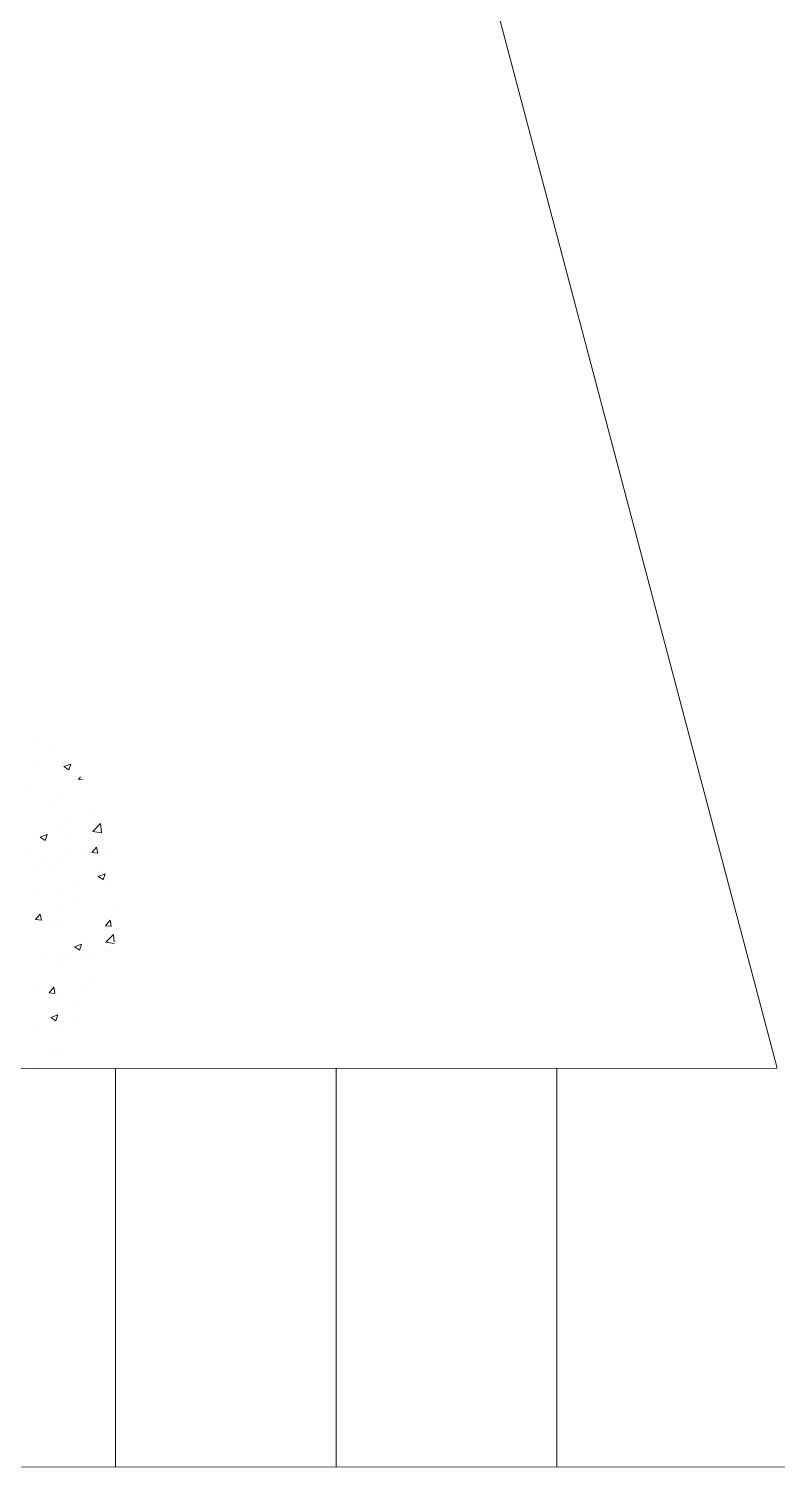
# Model space of a CAD drawing. Header units: metres. Extents: x -8 to 247, y -4 to 148.
# Drawn here: x 222.287 to 224.594, y 98.066 to 102.503 of the extents above; entities that cross this region are included whole.
import ezdxf

# ---------------------------------------------------------------- set-up
doc = ezdxf.new("R2010")
doc.units = ezdxf.units.M
doc.header["$LTSCALE"] = 5
doc.layers.add('800 Espace-vert', color=8, linetype='Continuous', lineweight=5)
doc.layers.add('801 ABRES JARDINS', color=8, linetype='Continuous', lineweight=0)

# ---------------------------------------------------------------- blocks, each defined once
blk = doc.blocks.new('ARBRE')
at = {"layer": '800 Espace-vert', "color": 3}
for p, q in [((0.4619, 0.4938), (0.4619, 0.4938)), ((0.5188, 0.4723), (0.5188, 0.4723)), ((0.4597, 0.4237), (0.4597, 0.4237)), ((0.5442, 0.4186), (0.5652, 0.4267)), ((0.5442, 0.4186), (0.5591, 0.4085)), ((0.5453, 0.431), (0.5453, 0.431)), ((0.5591, 0.4083), (0.5652, 0.4264)), ((0.5765, 0.3888), (0.5765, 0.3888)), ((0.5889, 0.3791), (0.5954, 0.3869)), ((0.5889, 0.3791), (0.6011, 0.3781)), ((0.4399, 0.3539), (0.4399, 0.3539)), ((0.5417, 0.3312), (0.5417, 0.3312)), ((0.4969, 0.3047), (0.4969, 0.3047)), ((0.6255, 0.2705), (0.6255, 0.2705)), ((0.538, 0.2313), (0.538, 0.2313)), ((0.5504, 0.2606), (0.5504, 0.2606)), ((0.6339, 0.2188), (0.6573, 0.2432)), ((0.6606, 0.2145), (0.6573, 0.243)), ((0.4712, 0.201), (0.4922, 0.2091)), ((0.4712, 0.201), (0.4861, 0.191)), ((0.4861, 0.1907), (0.4922, 0.2089)), ((0.5641, 0.2098), (0.5641, 0.2098)), ((0.6339, 0.2188), (0.6606, 0.2147)), ((0.4385, 0.1514), (0.4385, 0.1514)), ((0.4715, 0.1422), (0.4715, 0.1422)), ((0.5466, 0.1521), (0.5466, 0.1521)), ((0.5987, 0.1446), (0.5987, 0.1446)), ((0.6305, 0.1535), (0.645, 0.1707)), ((0.6305, 0.1535), (0.6485, 0.1519)), ((0.636, 0.1439), (0.636, 0.1439)), ((0.6485, 0.1517), (0.645, 0.1705)), ((0.6602, 0.1671), (0.6602, 0.1671)), ((0.6859, 0.1506), (0.6859, 0.1506)), ((0.461, 0.1139), (0.461, 0.1139)), ((0.5018, 0.1111), (0.5018, 0.1111)), ((0.5344, 0.1314), (0.5344, 0.1314)), ((0.6619, 0.1043), (0.6619, 0.1043)), ((0.5813, 0.0488), (0.5813, 0.0488)), ((0.6503, 0.0803), (0.6713, 0.0883)), ((0.6503, 0.0803), (0.6652, 0.0702)), ((0.6652, 0.07), (0.6713, 0.0881)), ((0.6823, 0.0508), (0.6823, 0.0508)), ((0.4677, 0.0338), (0.4677, 0.0338)), ((0.5307, 0.0316), (0.5307, 0.0316)), ((0.5756, 0.0089), (0.5756, 0.0089)), ((0.457, -0.0533), (0.4714, -0.0361)), ((0.4749, -0.0552), (0.4714, -0.0364)), ((0.539, -0.0079), (0.539, -0.0079)), ((0.6991, -0.0146), (0.6991, -0.0146)), ((0.457, -0.0533), (0.4749, -0.0549)), ((0.5024, -0.0696), (0.5024, -0.0696)), ((0.5271, -0.0683), (0.5271, -0.0683)), ((0.6722, -0.0722), (0.6866, -0.0549)), ((0.6722, -0.0722), (0.6901, -0.0737)), ((0.6786, -0.0491), (0.6786, -0.0491)), ((0.6901, -0.074), (0.6866, -0.0552)), ((0.6918, -0.0446), (0.6918, -0.0446)), ((0.5773, -0.1373), (0.5983, -0.1292)), ((0.5922, -0.1476), (0.5983, -0.1295)), ((0.6737, -0.1231), (0.6971, -0.0987)), ((0.6737, -0.1231), (0.6987, -0.127)), ((0.6997, -0.1213), (0.6971, -0.0989)), ((0.4805, -0.1612), (0.4805, -0.1612)), ((0.5234, -0.1682), (0.5234, -0.1682)), ((0.5632, -0.1701), (0.5632, -0.1701)), ((0.5773, -0.1373), (0.5922, -0.1473)), ((0.6129, -0.1629), (0.6129, -0.1629)), ((0.6407, -0.1679), (0.6407, -0.1679)), ((0.675, -0.149), (0.675, -0.149)), ((0.688, -0.153), (0.688, -0.153)), ((0.5438, -0.2015), (0.5438, -0.2015)), ((0.4601, -0.266), (0.4601, -0.266)), ((0.4986, -0.279), (0.5131, -0.2618)), ((0.5165, -0.2808), (0.5131, -0.262)), ((0.6351, -0.236), (0.6351, -0.236)), ((0.4986, -0.279), (0.5165, -0.2806)), ((0.5198, -0.268), (0.5198, -0.268)), ((0.534, -0.2813), (0.534, -0.2813)), ((0.6091, -0.2714), (0.6091, -0.2714)), ((0.5043, -0.3548), (0.5253, -0.3468)), ((0.5043, -0.3548), (0.5192, -0.3649)), ((0.5192, -0.3651), (0.5253, -0.347)), ((0.581, -0.3204), (0.581, -0.3204)), ((0.5161, -0.3679), (0.5161, -0.3679)), ((0.5302, -0.3897), (0.5302, -0.3897)), ((0.5747, -0.371), (0.5747, -0.371)), ((0.4551, -0.3996), (0.4551, -0.3996)), ((0.5125, -0.4678), (0.5125, -0.4678)), ((0.5226, -0.4737), (0.5226, -0.4737)), ((0.4513, -0.508), (0.4513, -0.508))]:
    blk.add_line(p, q, dxfattribs=at)

msp = doc.modelspace()

# ---------------------------------------------------------------- linework, layer by layer
at = {"layer": '800 Espace-vert', "color": 8}
for p, q in [((222.5542, 98.0664), (222.5542, 99.2961)), ((223.2342, 98.0664), (223.2342, 99.2961)), ((223.9142, 98.0664), (223.9142, 99.2961))]:
    msp.add_line(p, q, dxfattribs=at)
at = {"layer": '800 Espace-vert', "color": 8, "linetype": 'Continuous'}
msp.add_line((221.1742, 98.0661), (225.3441, 98.0678), dxfattribs=at)
at = {"layer": '800 Espace-vert', "color": 8}
msp.add_lwpolyline([(220.7396, 108.2356), (220.6637, 99.2958), (224.5939, 99.2972), (217.7785, 125.0736)], dxfattribs=at)

# ---------------------------------------------------------------- block references
at = {"layer": '801 ABRES JARDINS', "color": 8}
msp.add_blockref('ARBRE', (221.8506, 99.8083), dxfattribs=at)

doc.saveas('drawing.dxf')
